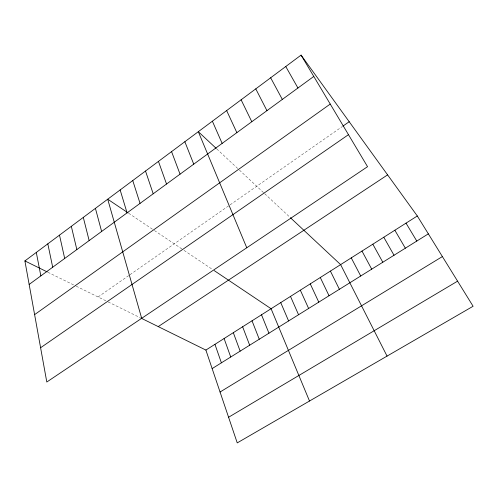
<?xml version="1.0" encoding="UTF-8"?>
<svg xmlns="http://www.w3.org/2000/svg" width="498" height="498" viewBox="0 0 498 498"><rect width="100%" height="100%" fill="white"/><g stroke="black" fill="none" stroke-linecap="round" stroke-linejoin="round"><path stroke-width="0.37" stroke-dasharray="2.49 1.87" d="M98.081 296.97L129.362 275.139M129.997 274.697L342.35 126.511M47.845 272.225L75.559 285.877M76.231 286.207L107.5 301.607M108.153 301.931L140.268 317.749M128.633 213.244L153.838 230.138M154.448 230.549L182.766 249.529M184.03 250.376L212.932 269.748M216.761 148.914L237.77 168.536M239.42 170.079L264.17 193.199M264.718 193.716L289.867 217.203"/><path stroke-width="0.75" d="M301.072 55.11L367.549 166.687L46.8 382.022L24.9 260.921L301.072 55.11L417.305 215.983L473.1 306.258L237.241 442.89L205.886 350.075L140.959 318.091M29.152 284.426L313.784 76.437M34.611 314.63L330.242 104.063M342.973 126.075L349.204 121.724M40.599 347.741L348.476 134.672M158.233 326.601L387.606 174.873M205.886 350.075L417.305 215.983M212.142 368.595L428.355 233.855M220.054 392.019L442.392 256.57M228.582 417.256L457.587 281.158M24.9 260.921L47.167 271.889M128.017 212.833L107.705 199.212L141.681 318.322M214.177 270.582L271.08 308.723L309.507 401.027M216.219 148.404L198.316 131.684L246.771 247.774M290.402 217.707L340.626 264.619L387.052 356.107M406.019 223.141L416.789 241.063M394.846 230.225L405.347 248.197M383.784 237.241L394.018 255.256M285.759 66.52L297.941 88.009M372.834 244.188L382.806 262.241M270.657 77.775L282.329 99.419M361.99 251.067L371.707 269.157M351.258 257.877L360.72 276.004M255.779 88.862L266.953 110.656M330.411 271.099L339.387 289.294M241.107 99.799L251.801 121.73M320.289 277.517L329.035 295.75M310.26 283.872L318.782 302.137M226.64 110.575L236.861 132.642M300.331 290.172L308.623 308.467M290.49 296.416L298.563 314.736M212.378 121.207L222.145 143.399M280.741 302.597L288.603 320.949M261.512 314.798L268.951 333.193M184.851 141.718L193.741 164.153M252.032 320.812L259.259 339.231M242.632 326.769L249.666 345.207M171.567 151.622L180.046 174.163M233.319 332.676L240.154 351.134M224.094 338.528L230.73 357.01M158.457 161.389L166.531 184.036M214.949 344.33L221.392 362.824M145.516 171.032L153.203 193.778M132.748 180.55L140.05 203.389M120.143 189.943L127.071 212.87M95.417 208.369L101.629 231.464M83.291 217.402L89.154 240.578M71.32 226.329L76.848 249.573M59.499 235.137L64.69 258.456M47.82 243.839L52.695 267.227M36.292 252.43L40.848 275.88"/></g></svg>
